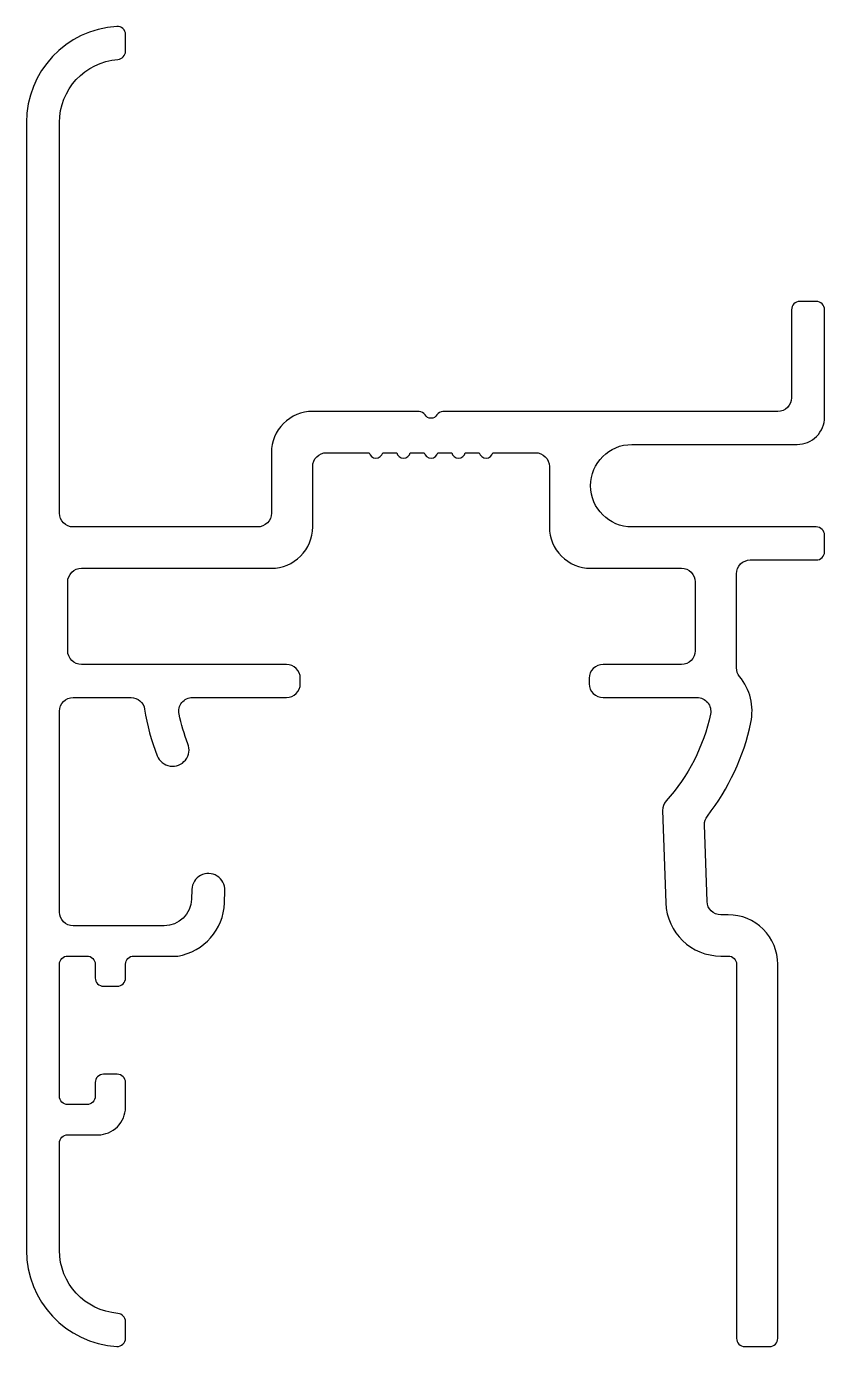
# Model space of a CAD drawing. Extents: x 1415 to 1444, y 312 to 360.
import ezdxf

# ---------------------------------------------------------------- set-up
doc = ezdxf.new("R2010")
doc.units = 0
doc.layers.get('0').update_dxf_attribs({"linetype": 'CONTINUOUS'})

msp = doc.modelspace()

# ---------------------------------------------------------------- linework, layer by layer
at = {"color": 0, "linetype": 'CONTINUOUS'}
msp.add_lwpolyline([(1421.039, 328.661), (1421.026, 328.305, -0.404026), (1420.027, 327.34), (1416.728, 327.34, -0.414214), (1416.228, 327.84), (1416.228, 335.14, -0.414214), (1416.728, 335.64), (1418.828, 335.64, -0.369924), (1419.322, 335.216, 0.055041), (1419.779, 333.521, 1), (1420.896, 333.959, -0.041435), (1420.574, 335.036, -0.476486), (1421.063, 335.64), (1424.478, 335.64, 0.414214), (1424.978, 336.14), (1424.978, 336.34, 0.414214), (1424.478, 336.84), (1417.028, 336.84, -0.414214), (1416.528, 337.34), (1416.528, 339.84, -0.414214), (1417.028, 340.34), (1423.928, 340.34, 0.414214), (1425.428, 341.84), (1425.428, 344.04, -0.414214), (1425.928, 344.54), (1427.483, 344.54, 0.816497), (1427.973, 344.54), (1428.483, 344.54, 0.816497), (1428.973, 344.54), (1429.483, 344.54, 0.816497), (1429.973, 344.54), (1430.483, 344.54, 0.816497), (1430.973, 344.54), (1431.483, 344.54, 0.816497), (1431.973, 344.54), (1433.528, 344.54, -0.414214), (1434.028, 344.04), (1434.028, 341.84, 0.414214), (1435.528, 340.34), (1438.828, 340.34, -0.414214), (1439.328, 339.84), (1439.328, 337.34, -0.414214), (1438.828, 336.84), (1435.978, 336.84, 0.414214), (1435.478, 336.34), (1435.478, 336.14, 0.414214), (1435.978, 335.64), (1439.392, 335.64, -0.476486), (1439.881, 335.036, -0.132573), (1438.272, 331.879, 0.194905), (1438.143, 331.527), (1438.26, 328.17, 0.404026), (1440.259, 326.24), (1440.528, 326.24, -0.414214), (1440.828, 325.94), (1440.828, 312.34, 0.414214), (1441.128, 312.04), (1442.028, 312.04, 0.414214), (1442.328, 312.34), (1442.328, 325.94, 0.414214), (1440.528, 327.74), (1440.259, 327.74, -0.404026), (1439.759, 328.222), (1439.662, 331.004, -0.176339), (1439.768, 331.329, 0.114352), (1441.349, 334.727, 0.22707), (1440.941, 336.405, -0.173019), (1440.828, 336.722), (1440.828, 340.14, -0.414214), (1441.328, 340.64), (1443.728, 340.64, 0.414214), (1444.028, 340.94), (1444.028, 341.54, 0.414214), (1443.728, 341.84), (1437.028, 341.84, -1), (1437.028, 344.84), (1443.028, 344.84, 0.414214), (1444.028, 345.84), (1444.028, 349.74, 0.414214), (1443.728, 350.04), (1443.128, 350.04, 0.414214), (1442.828, 349.74), (1442.828, 346.54, -0.414214), (1442.328, 346.04), (1430.161, 346.04, 0.267949), (1429.944, 345.915, -0.57735), (1429.511, 345.915, 0.267949), (1429.295, 346.04), (1425.428, 346.04, 0.414214), (1423.928, 344.54), (1423.928, 342.34, -0.414214), (1423.428, 341.84), (1416.728, 341.84, -0.414214), (1416.228, 342.34), (1416.228, 356.546, -0.391837), (1418.351, 358.839, 0.391837), (1418.628, 359.138), (1418.628, 359.74, 0.432652), (1418.309, 360.039, 0.396012), (1415.028, 356.546), (1415.028, 315.54, 0.396012), (1418.309, 312.046, 0.432652), (1418.628, 312.346), (1418.628, 312.947, 0.391837), (1418.351, 313.246, -0.391837), (1416.228, 315.54), (1416.228, 319.44, -0.414214), (1416.528, 319.74), (1417.628, 319.74, 0.414214), (1418.628, 320.74), (1418.628, 321.64, 0.414214), (1418.328, 321.94), (1417.828, 321.94, 0.414214), (1417.528, 321.64), (1417.528, 321.14, -0.414214), (1417.228, 320.84), (1416.528, 320.84, -0.414214), (1416.228, 321.14), (1416.228, 325.94, -0.414214), (1416.528, 326.24), (1417.228, 326.24, -0.414214), (1417.528, 325.94), (1417.528, 325.44, 0.414214), (1417.828, 325.14), (1418.328, 325.14, 0.414214), (1418.628, 325.44), (1418.628, 325.94, -0.414214), (1418.928, 326.24), (1420.528, 326.24, 0.357029), (1422.222, 328.169), (1422.238, 328.619, 1)], format="xyb", close=True, dxfattribs=at)

doc.saveas('drawing.dxf')
